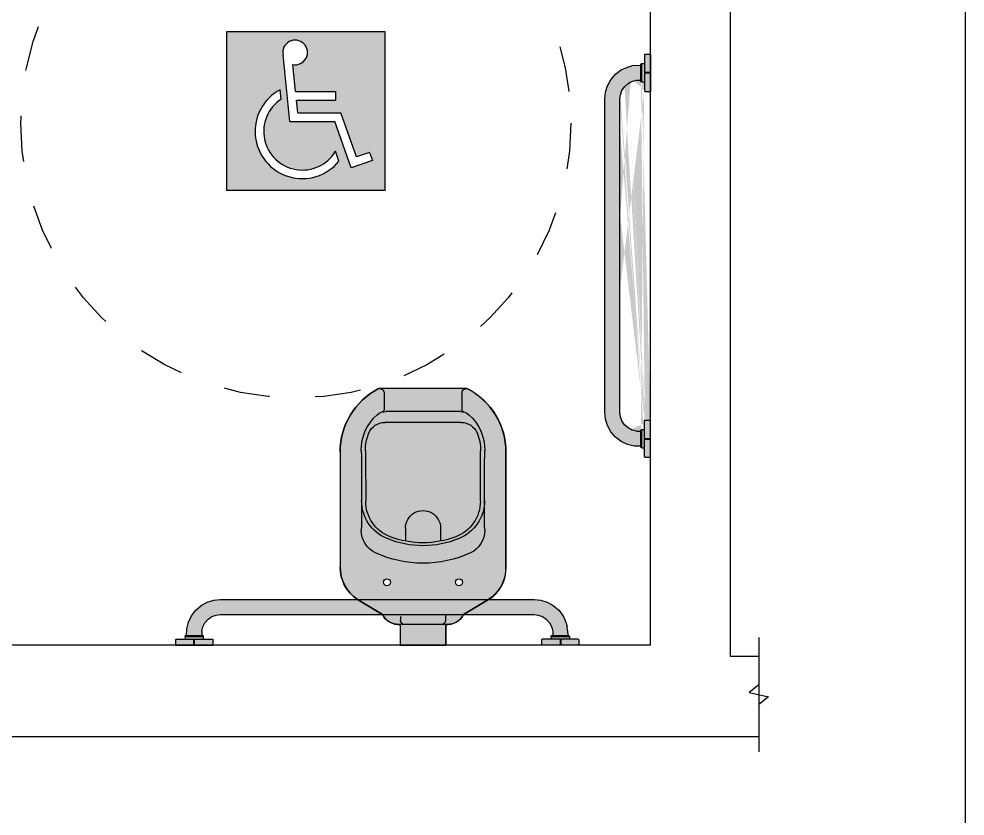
# Model space of a CAD drawing. Extents: x 1662 to 1676, y 921.3 to 935.3.
# Drawn here: x 1673.969 to 1676.033, y 926.37 to 928.11 of the extents above; entities that cross this region are included whole.
import ezdxf

# ---------------------------------------------------------------- set-up
doc = ezdxf.new("R2010")
doc.units = 0
doc.header["$MEASUREMENT"] = 0
doc.linetypes.add('DASHEDX2', pattern=[1.5, 1, -0.5])
doc.layers.get('0').update_dxf_attribs({"linetype": 'CONTINUOUS'})
for name, color, linetype in [('HZ-AMBIENTE', 11, 'CONTINUOUS'), ('HZ-COTAS', 2, 'CONTINUOUS'), ('HZ-HACHURA', 251, 'CONTINUOUS'), ('HZ-PAREDE-CORTADA', 7, 'CONTINUOUS'), ('HZ-PINTURA', 4, 'CONTINUOUS'), ('HZ-PROJEÇÃO', 251, 'DASHEDX2')]:
    doc.layers.add(name, color=color, linetype=linetype)

# ---------------------------------------------------------------- blocks, each defined once
blk = doc.blocks.new('feq')
at = {"layer": 'HZ-HACHURA', "linetype": 'ByBlock'}
h = blk.add_hatch(color=150, dxfattribs=at)
h.paths.add_polyline_path([(522.6041878681348, 88.15039352372128), (522.6041878681348, 86.45039352372126), (524.3041878681346, 86.45039352372127), (524.3041878681346, 88.15039352372128)])
h.paths.add_polyline_path([(523.2098354122508, 87.90377356810806, -3.328469796801151), (523.3130582888742, 87.80117591112266), (523.342841934422, 87.51122045493474), (523.7751531288889, 87.51122045493474), (523.7751531288889, 87.41902132449997), (523.3523124450197, 87.41902132449997), (523.3660917165842, 87.28487471823802), (523.8284193090418, 87.28487471823802), (523.9955531779658, 86.81109097142765), (524.1357745082798, 86.8605560144961), (524.166446537809, 86.77360829309153), (523.9392774860895, 86.69347122049382), (523.7631761363625, 87.19267558780334), (523.2828779770418, 87.19267558780334)], flags=16)
h.paths.add_polyline_path([(523.1798860035957, 87.53140806612312), (523.1902323077719, 87.43068274213721, 1.258836326070496), (523.7704235522914, 86.87259313319467), (523.8080671246556, 86.76588278853113, -1.225745230906842)], flags=16)
at = {"layer": 'HZ-HACHURA', "color": 4, "linetype": 'ByBlock'}
for p, q in [((524.3041878681346, 88.15039352372128), (522.6041878681348, 88.15039352372128)), ((522.6041878681348, 88.15039352372128), (522.6041878681348, 86.45039352372126)), ((524.3041878681346, 86.45039352372127), (524.3041878681346, 88.15039352372128)), ((523.2828779770418, 87.19267558780334), (523.2098354122545, 87.9037735680719)), ((523.342841934422, 87.51122045493474), (523.3130582888742, 87.80117591112266)), ((523.1902323077718, 87.43068274213842), (523.1798860035956, 87.53140806612392)), ((523.342841934422, 87.51122045493474), (523.7751531288889, 87.51122045493474)), ((523.7751531288889, 87.41902132449997), (523.7751531288889, 87.51122045493474)), ((523.3523124450197, 87.41902132449997), (523.7751531288889, 87.41902132449997)), ((523.3660917165842, 87.28487471823802), (523.3523124450197, 87.41902132449997)), ((523.3660917165842, 87.28487471823802), (523.8284193090418, 87.28487471823802)), ((523.9955531779658, 86.81109097142765), (523.8284193090418, 87.28487471823802)), ((523.2828779770418, 87.19267558780334), (523.7631761363625, 87.19267558780334)), ((523.9392774860895, 86.69347122049382), (523.7631761363625, 87.19267558780334)), ((523.808067124656, 86.76588278853013), (523.7704235522918, 86.87259313319343)), ((524.1357745082798, 86.8605560144961), (523.9955531779658, 86.81109097142765)), ((524.1357745082798, 86.8605560144961), (524.166446537809, 86.77360829309153)), ((524.166446537809, 86.77360829309153), (523.9392774860895, 86.69347122049382)), ((524.3041878681346, 86.45039352372127), (522.6041878681348, 86.45039352372126))]:
    blk.add_line(p, q, dxfattribs=at)
for centre, radius, start, end in [((523.3391140832904, 87.93061526852333), 0.1320357969149178, 258.6186138784992, 191.7294790676916), ((523.4155264882795, 87.08427020937575), 0.5054292244801927, 117.7891136337197, 320.9546929787348), ((523.4155264882795, 87.08427020937575), 0.413230094045444, 123.038519424157, 329.1861887087329)]:
    blk.add_arc(centre, radius, start, end, dxfattribs=at)
blk = doc.blocks.new('ppne')
at = {"layer": 'HZ-PINTURA'}
h = blk.add_hatch(color=253, dxfattribs=at)
h.dxf.hatch_style = 1
h.paths.add_polyline_path([(-8.2771947164415, 3.722099802508236), (-8.277194732580597, 3.757841299892387), (-8.277471979735196, 3.758866223162894), (-8.27820052097195, 3.759594828955922), (-8.279225496249637, 3.759872063561087), (-8.279225496249637, 3.72006898719388), (-8.278200524561498, 3.720346218209723), (-8.277471979735196, 3.721074750124497)], flags=17)
h.paths.add_polyline_path([(-8.277194732580597, 2.923340731502375), (-8.277194732580597, 2.959082280531273), (-8.2774719592785, 2.960107241445311), (-8.27820039026517, 2.960835695023487), (-8.279225496249637, 2.961113044199973), (-8.279225496249637, 2.921309967832766), (-8.278200518105791, 2.921587198848609), (-8.277471979735196, 2.922315782408585)], flags=17)
edge = h.paths.add_edge_path()
edge.add_line((-8.285096110253335, 3.778414108461728), (-8.285096110253335, 3.74135253593391))
edge.add_line((-8.285096110253335, 3.739829469638206), (-8.285096094114238, 3.701244882459431))
edge.add_line((-8.29526856925952, 3.741352587579112), (-8.29526856925952, 3.739829443815378))
edge.add_line((-8.298296091854809, 3.780444846308054), (-8.298296091854809, 3.699214092967903))
edge.add_line((-8.287126877150172, 3.780444846308054), (-8.298296091854809, 3.780444846308054))
edge.add_line((-8.285096110253335, 3.739829469638206), (-8.298296091854809, 3.739829469638206))
edge.add_line((-8.285096110253335, 3.74135253593391), (-8.298296091854809, 3.74135253593391))
edge.add_line((-8.287126893289269, 3.699214144613105), (-8.298296091854809, 3.699214092967903))
edge.add_line((-8.287126877150172, 3.780444846308054), (-8.286111495315708, 3.780172779804669))
edge.add_line((-8.286111495315708, 3.780172779804669), (-8.285368167073216, 3.779429425739689))
edge.add_line((-8.285368167073216, 3.779429425739689), (-8.285096110253335, 3.778414108461728))
edge.add_line((-8.285096094114238, 3.701244882459431), (-8.285368183212313, 3.70022948771344))
edge.add_line((-8.285368183212313, 3.70022948771344), (-8.28611144682111, 3.699486172462056))
edge.add_line((-8.28611144682111, 3.699486172462056), (-8.287126893289269, 3.699214144613105))
edge.add_line((-8.262165776099664, 3.722634045474077), (-8.267976171891064, 3.723531870099176))
edge.add_line((-8.255933862505117, 3.72027022241269), (-8.262165776099664, 3.722634045474077))
edge.add_line((-8.249472935072163, 3.716555130553896), (-8.255933862505117, 3.72027022241269))
edge.add_line((-8.266420511067281, 3.756122730986188), (-8.257853957132966, 3.754848490888488))
edge.add_line((-8.19875627605768, 2.998326879458599), (-8.19875627605768, 3.682855151935254))
edge.add_line((-8.231756276057695, 2.998326879458599), (-8.231756276057695, 3.682855151935254))
edge.add_line((-8.285096110253335, 2.941352561756556), (-8.285096094114238, 2.979937148934422))
edge.add_line((-8.29526856925952, 2.939829443815196), (-8.29526856925952, 2.94135258757893))
edge.add_line((-8.285096110253335, 2.941352561756556), (-8.298296091854809, 2.941352561756556))
edge.add_line((-8.285096110253335, 2.939829495459943), (-8.298296091854809, 2.939829495459943))
edge.add_line((-8.267976171891064, 2.957650161294676), (-8.277194732580597, 2.957672730213343))
edge.add_line((-8.279225496249637, 2.961113044199973), (-8.285096110253335, 2.961113044199973))
edge.add_line((-8.287126893289269, 2.981967886781202), (-8.298296091854809, 2.981967938426404))
edge.add_line((-8.279225496249637, 3.72006898719388), (-8.285096110253335, 3.72006898719388))
edge.add_line((-8.267976171891064, 3.723531870099176), (-8.277194732580597, 3.723509301180965))
edge.add_line((-8.279225496249637, 3.759872063561087), (-8.285096110253335, 3.759872063561087))
edge.add_line((-8.277194732580597, 2.924690063275246), (-8.262640401227486, 2.925188929664326))
edge.add_line((-8.262640401227486, 2.925188929664326), (-8.248199973191163, 2.928642387334602))
edge.add_line((-8.267976171891064, 2.957650161294676), (-8.258529494697086, 2.959892385916699))
edge.add_line((-8.248199973191163, 2.928642387334602), (-8.234394515475515, 2.935152461556807))
edge.add_line((-8.258529494697086, 2.959892385916699), (-8.249472947983463, 2.964626900840866))
edge.add_line((-8.234394515475515, 2.935152461556807), (-8.222012984788421, 2.944574261940996))
edge.add_line((-8.249472947983463, 2.964626900840866), (-8.241720518070679, 2.97161588028035))
edge.add_line((-8.241720518070679, 2.97161588028035), (-8.236073395104995, 2.980084234242494))
edge.add_line((-8.236073395104995, 2.980084234242494), (-8.232807790110769, 2.989153608313298))
edge.add_line((-8.232807790110769, 2.989153608313298), (-8.231756276057695, 2.998326879458599))
edge.add_line((-8.19875627605768, 3.682855151935254), (-8.200191339065668, 3.697310686170166))
edge.add_line((-8.231756276057695, 3.682855151935254), (-8.232807790110769, 3.692028423080554))
edge.add_line((-8.285096094114238, 2.979937148934422), (-8.285368183212313, 2.980952543680413))
edge.add_line((-8.200191339065668, 3.697310686170166), (-8.204540478088688, 3.711467182236046))
edge.add_line((-8.232807790110769, 3.692028423080554), (-8.236073395104995, 3.701097797151814))
edge.add_line((-8.204540478088688, 3.711467182236046), (-8.21187224557059, 3.724821319685415))
edge.add_line((-8.236073395104995, 3.701097797151814), (-8.241720511614972, 3.709566151114412))
edge.add_line((-8.21187224557059, 3.724821319685415), (-8.222012991244014, 3.736607769452856))
edge.add_line((-8.285368183212313, 2.980952543680413), (-8.28611144682111, 2.981695858931797))
edge.add_line((-8.241720511614972, 3.709566151114412), (-8.249472935072163, 3.716555130553896))
edge.add_line((-8.222012991244014, 3.736607769452856), (-8.234394509019808, 3.746029569837045))
edge.add_line((-8.234394509019808, 3.746029569837045), (-8.248199973191163, 3.752539644059251))
edge.add_line((-8.28611144682111, 2.981695858931797), (-8.287126893289269, 2.981967886781202))
edge.add_line((-8.248199973191163, 3.752539644059251), (-8.257853957132966, 3.754848490888488))
edge.add_line((-8.266420511067281, 3.756122730986188), (-8.277194732580597, 3.756492019431843))
edge.add_line((-8.287126877150172, 2.900737185086253), (-8.298296091854809, 2.900737185086253))
edge.add_line((-8.279225496249637, 2.921309967832766), (-8.285096110253335, 2.921309967832766))
edge.add_line((-8.287126877150172, 2.900737185086253), (-8.286111485632205, 2.901009251589638))
edge.add_line((-8.286111485632205, 2.901009251589638), (-8.285368167073216, 2.901752605654618))
edge.add_line((-8.285368167073216, 2.901752605654618), (-8.285096110253335, 2.902767948755407))
edge.add_line((-8.285096110253335, 2.902767948755407), (-8.285096110253335, 2.939829495459943))
edge.add_line((-8.298296091854809, 2.900737185086253), (-8.298296091854809, 2.981967938426404))
edge.add_line((-8.222012984788421, 2.944574261940996), (-8.21187224557059, 2.956360711708893))
edge.add_line((-8.21187224557059, 2.956360711708893), (-8.204540478088688, 2.96971487498018))
edge.add_line((-8.204540478088688, 2.96971487498018), (-8.200191339065668, 2.983871345224141))
edge.add_line((-8.200191339065668, 2.983871345224141), (-8.19875627605768, 2.998326879458599))
h = blk.add_hatch(color=253, dxfattribs=at)
h.dxf.hatch_style = 1
h.paths.add_polyline_path([(-8.285096110253335, 3.778414108461728), (-8.285368167073216, 3.779429425739689), (-8.286111495315708, 3.780172779804669), (-8.287126877150172, 3.780444846308054), (-8.298296091854809, 3.780444846308054), (-8.298296091854809, 3.74135253593391), (-8.285096110253335, 3.74135253593391)])
h.paths.add_polyline_path([(-8.285096110253335, 3.739829469638206), (-8.298296091854809, 3.739829469638206), (-8.298296091854809, 3.699214092967903), (-8.287126893289269, 3.699214144613105), (-8.28611144682111, 3.699486172462056), (-8.285368183212313, 3.70022948771344), (-8.285096094114238, 3.701244882459431)])
h.paths.add_polyline_path([(-8.279225496249637, 3.759872063561087), (-8.285096110253335, 3.759872063561087), (-8.285096110253335, 3.74135253593391), (-8.29526856925952, 3.74135253593391), (-8.29526856925952, 3.739829469638206), (-8.285096110253335, 3.739829469638206), (-8.285096101987953, 3.72006898719388), (-8.279225496249637, 3.72006898719388)])
h = blk.add_hatch(color=253, dxfattribs=at)
h.dxf.hatch_style = 1
h.paths.add_polyline_path([(-8.222012991244014, 3.736607769452856), (-8.234394509019808, 3.746029569837045), (-8.248199973191163, 3.752539644059251), (-8.257853957132966, 3.754848490888488), (-8.266420511067281, 3.756122730986188), (-8.277194731971328, 3.75649201941096), (-8.27719471707796, 3.723509301218918), (-8.267976171891064, 3.723531870099176), (-8.262165776099664, 3.722634045474077), (-8.255933862505117, 3.72027022241269), (-8.249472935072163, 3.716555130553896), (-8.241720511614972, 3.709566151114412), (-8.236073395104995, 3.701097797151814), (-8.232807790110769, 3.692028423080554), (-8.231756276057695, 3.682855151935254), (-8.231756276057695, 2.998326879458599), (-8.232807790110769, 2.989153608313298), (-8.236073395104995, 2.980084234242494), (-8.241720518070679, 2.97161588028035), (-8.249472947983463, 2.964626900840866), (-8.258529494697086, 2.959892385916699), (-8.267976171891064, 2.957650161294676), (-8.277194732580597, 2.957672730213343), (-8.277194732580597, 2.924690063275246), (-8.262640401227486, 2.925188929664326), (-8.248199973191163, 2.928642387334602), (-8.234394515475515, 2.935152461556807), (-8.222012984788421, 2.944574261940996), (-8.21187224557059, 2.956360711708892), (-8.204540478088688, 2.96971487498018), (-8.200191339065668, 2.983871345224141), (-8.19875627605768, 2.998326879458599), (-8.19875627605768, 3.682855151935254), (-8.200191339065668, 3.697310686170166), (-8.204540478088688, 3.711467182236046), (-8.21187224557059, 3.724821319685415)])
h = blk.add_hatch(color=255, dxfattribs=at)
h.dxf.hatch_style = 1
h.paths.add_polyline_path([(-7.890835806578091, 2.557130831488507), (-7.945345007956131, 2.5901308314885, -0.2761882106255272), (-7.983091985360261, 2.661202860619283), (-7.983092189881972, 2.912239948520448, -0.2844277679944358), (-7.897463254126137, 3.050591015697737), (-7.704689188153907, 3.050591015697737, -0.2784068857564906), (-7.621196808936591, 2.912266818124869), (-7.621196760101611, 2.661202860619269, -0.2490788952792146), (-7.658943657148257, 2.590130831488466), (-7.713453084551247, 2.557130831488536, -0.2960793715539398), (-7.752144622919786, 2.535759494471364), (-7.752144622919786, 2.490591015696879), (-7.852144622919695, 2.490591015696879), (-7.852144622919695, 2.535759475695937, -0.2960667180663368)])
h.paths.add_polyline_path([(-7.842355082790335, 2.535759448666885, -0.414216148857014), (-7.851290816556466, 2.544695243809994), (-7.851290816556721, 2.544695192957604, 0.4142144820265779), (-7.842355082790335, 2.535759448666885), (-7.761896333640484, 2.535759527601491, 0.4129834795783279), (-7.75299816751385, 2.544695188388177), (-7.752998167513838, 2.544695173382961, -0.412982988101525), (-7.761896333638457, 2.5357595276015)], flags=16)
h.paths.add_polyline_path([(-7.880778580591368, 2.620098772430623, -1), (-7.880778580591368, 2.635289282939283, -1)], flags=16)
h.paths.add_polyline_path([(-7.723510539826975, 2.635289282939283, -1), (-7.723510539826975, 2.620098772430623, -1)], flags=16)
h.paths.add_polyline_path([(-7.905840670272453, 2.692166878189914, -0.2959562529889396), (-7.936823474028494, 2.7416212961283, 0.002983885488458755), (-7.936187630617908, 2.806196139561529, 0.3057209076225121), (-7.880685575361857, 2.723093232548417, 0.1967649803465691), (-7.723603406049515, 2.723093233637088, 0.3055398050337867), (-7.668100761822197, 2.806136673743933, -0.005022154202624573), (-7.667432164708609, 2.914822878071192, 0.2196690076538247), (-7.702261961115086, 2.993603693414446, 0.1138269098301291), (-7.713295023063601, 2.999565001079678, -0.3387318037771767), (-7.717255385220678, 3.004740099443312), (-7.71725538521811, 3.004739942395227, 0.3367107932173828), (-7.713332387241778, 2.999575261634284, -0.1141786223009602), (-7.702261961114893, 2.993603693414665, -0.2196690076531518), (-7.667432164709472, 2.914822878071207, 0.008003444596832613), (-7.667464939172506, 2.741620972097977, -0.2959551892770499), (-7.698446713028924, 2.692167623297532, -0.2213329332305832)], flags=16)
h.paths.add_polyline_path([(-7.873678797437611, 2.727050487232781, -0.312538165567654), (-7.927256648515741, 2.805070584483955, 0.005069757349760081), (-7.927922269125515, 2.914967637418585, -0.1079956906784901), (-7.920003686851556, 2.95424067628695, -0.2971189575583907), (-7.885929684716103, 2.976567928191034), (-7.718552094222936, 2.976567928191034, -0.2985745654150257), (-7.684252322744941, 2.954165587458673, -0.1079962611175765), (-7.676366710811424, 2.914967366459908, 0.005069738466502366), (-7.677032065530727, 2.80507123952486, -0.3126599751862041), (-7.730644576214883, 2.727037398345142, -0.1841221719204515)], flags=16)
h = blk.add_hatch(color=253, dxfattribs=at)
h.dxf.hatch_style = 1
h.paths.add_polyline_path([(-8.285096094114238, 2.979937148934422), (-8.285368183212313, 2.980952543680413), (-8.28611144682111, 2.981695858931797), (-8.287126893289269, 2.981967886781202), (-8.298296091854809, 2.981967938426404), (-8.298296091854809, 2.941352561756556), (-8.285096110253335, 2.941352561756556)])
h.paths.add_polyline_path([(-8.285096110253335, 2.939829495459943), (-8.298296091854809, 2.939829495459943), (-8.298296091854809, 2.900737185086253), (-8.287126877150172, 2.900737185086253), (-8.286111485632205, 2.901009251589638), (-8.285368167073216, 2.901752605654618), (-8.285096110253335, 2.902767948755407)])
h.paths.add_polyline_path([(-8.279225496249637, 2.961113044199973), (-8.285096101987953, 2.961113044199973), (-8.285096110253335, 2.941352561756556), (-8.29526856925952, 2.941352561756556), (-8.29526856925952, 2.939829495459943), (-8.285096110253335, 2.939829495459943), (-8.285096110253335, 2.921309967832766), (-8.279225496249637, 2.921309967832766)])
h = blk.add_hatch(color=255, dxfattribs=at)
h.dxf.hatch_style = 1
h.paths.add_polyline_path([(-7.76372113934849, 2.745858986422162), (-7.76372113934849, 2.717586617958005, 0.04337411400712165), (-7.730296197553076, 2.727170522665384, 0.3114287787947433), (-7.677032065533591, 2.805071239524849, -0.005073492280426133), (-7.676365392535736, 2.915048728255353, 0.1083666332753386), (-7.684340385431882, 2.95436554474813, 0.2969828836849178), (-7.718552094222933, 2.976567928191034), (-7.885929684716107, 2.976567928191034, 0.2962086217793212), (-7.91995337501718, 2.954354935397295, 0.1083322391300705), (-7.927922269125115, 2.914967637418591, -0.00506975734975927), (-7.927256648517838, 2.805070584483963, 0.3115489748216476), (-7.873958696611904, 2.727157443955559, 0.04332840052655388), (-7.840567981069853, 2.717586634688947), (-7.840567981069796, 2.745756624837355, -0.9986688664273232)])
h.paths.add_polyline_path([(-7.698446713017343, 2.692167623272649, 0.2959551892800342), (-7.667464939199041, 2.741620972097557, -0.002981170665983238), (-7.668101119238395, 2.806136672352621, -0.3055390681301851), (-7.723603406049492, 2.723093233637034, -0.1967649803467966), (-7.880685575362002, 2.72309323254806, -0.3053555623291943), (-7.93618809516764, 2.806076705662338, -0.002978366892139464), (-7.936823474028621, 2.741621296128302, 0.2959562529886683), (-7.905840670272365, 2.692166878190104, 0.2213329332441128)])
h = blk.add_hatch(color=255, dxfattribs=at)
h.dxf.hatch_style = 1
h.paths.add_polyline_path([(-7.840567981069796, 2.745756624837355), (-7.840567981069853, 2.717586634688947, 0.09657052983172695), (-7.76372113934849, 2.717586617958005), (-7.76372113934849, 2.745858986422166, 0.9986688664272131)])
h = blk.add_hatch(color=253, dxfattribs=at)
h.dxf.hatch_style = 1
h.paths.add_polyline_path([(-7.317914188046984, 2.577014861975528), (-7.331268351318727, 2.584346629457428), (-7.34542482156246, 2.588695768480335), (-7.359880355796918, 2.590130831488437), (-7.658943657148304, 2.590130831488437), (-7.713453084551247, 2.557130831488536), (-7.359880355796918, 2.557130831488536), (-7.350707084651617, 2.55607931743512), (-7.341637710580812, 2.552813712441235), (-7.333169356618441, 2.547166589475324), (-7.326180377178957, 2.539414159562654), (-7.321445862254791, 2.530357612849144), (-7.319203637633223, 2.52091093565528), (-7.319226206551662, 2.511692374965293), (-7.286243539613793, 2.511692374965293), (-7.286742406002645, 2.526246706318631), (-7.29019586367292, 2.540687134354954), (-7.296705937895126, 2.554492592070488), (-7.306127738279315, 2.566874122757923)])
h.paths.add_polyline_path([(-7.658943657148304, 2.590130831488437), (-7.945345007956074, 2.590130831488437), (-7.890835806578139, 2.557130831488536), (-7.713453084551247, 2.557130831488536)])
h.paths.add_polyline_path([(-7.945345007956074, 2.590130831488437), (-8.044408628273459, 2.590130831488437), (-8.058864162508144, 2.588695768480335), (-8.07302065857425, 2.584346629457428), (-8.086374796023392, 2.577014861975528), (-8.098161245791061, 2.56687411630233), (-8.10758304617525, 2.554492598526537), (-8.114093120397456, 2.540687134354954), (-8.116401967226466, 2.531033150413037), (-8.117676207324166, 2.522466596478951), (-8.118045495748937, 2.511692375574574), (-8.085062777556896, 2.511692390468257), (-8.085085346437154, 2.52091093565528), (-8.084187521812055, 2.526721331446566), (-8.08182369875044, 2.532953245041114), (-8.078108606891647, 2.53941417247384), (-8.071119627452163, 2.547166595930918), (-8.062651273489791, 2.552813712441235), (-8.05358189941876, 2.55607931743512), (-8.044408628273459, 2.557130831488536), (-7.890835806578139, 2.557130831488536)])
h.paths.add_polyline_path([(-8.081622463532085, 2.509661611296593), (-8.121425539899064, 2.509661611296593), (-8.121425539899064, 2.503790997292668), (-8.102906012271887, 2.503790997292668), (-8.102906012271887, 2.490591015691422), (-8.101382945975956, 2.490591015691422), (-8.101382945975956, 2.503790997292668), (-8.081622463532085, 2.503791005558225)])
h.paths.add_polyline_path([(-8.102906012271887, 2.503790997292668), (-8.121425539899064, 2.503790997292668), (-8.139967584799479, 2.503790997292668), (-8.14098290207744, 2.503518940473128), (-8.141726256142647, 2.502775612230522), (-8.141998322645804, 2.501760230395718), (-8.141998322645804, 2.490591015691422), (-8.102906012271887, 2.490591015691422)])
h.paths.add_polyline_path([(-8.060767620951083, 2.501760214256734), (-8.06103964880026, 2.50277566072478), (-8.061782964051645, 2.50351892433369), (-8.062798358797409, 2.503791013432107), (-8.101382945975956, 2.503790997292668), (-8.101382945975956, 2.490591015691422), (-8.060767569305881, 2.490591015691422)])
h = blk.add_hatch(color=253, dxfattribs=at)
h.dxf.hatch_style = 1
h.paths.add_polyline_path([(-7.282863444171312, 2.509661611296593), (-7.322666520538291, 2.509661611296593), (-7.322666520538291, 2.503791005558225), (-7.302906038094648, 2.503790997292668), (-7.302906038094648, 2.490591015691422), (-7.301382971798489, 2.490591015691422), (-7.301382971798489, 2.503790997292668), (-7.282863444171312, 2.503790997292668)])
h.paths.add_polyline_path([(-7.262290661424572, 2.501760230395718), (-7.262562727927957, 2.502775621913912), (-7.263306081992937, 2.503518940473128), (-7.264321425093499, 2.503790997292668), (-7.301382971798489, 2.503790997292668), (-7.301382971798489, 2.490591015691422), (-7.262290661424572, 2.490591015691422)])
h.paths.add_polyline_path([(-7.302906038094648, 2.503790997292668), (-7.322666520538291, 2.503791005558225), (-7.341490625272968, 2.503791013432107), (-7.342506020018732, 2.50351892433369), (-7.343249335270116, 2.50277566072478), (-7.343521363119521, 2.501760214256734), (-7.343521414764496, 2.490591015691422), (-7.302906038094648, 2.490591015691422)])
for p, q in [((-7.89746325412375, 3.050591015697737), (-7.704689188153907, 3.050591015697737)), ((-7.887033582339882, 3.040550552189107), (-7.887033634541467, 3.004739838852093)), ((-7.71725544646938, 3.040550590362418), (-7.717255385211047, 3.004739788781226)), ((-7.883587345070737, 3.000566091580968), (-7.720701775347607, 3.0005661192769)), ((-7.88574769480681, 2.976567928191034), (-7.718552094190045, 2.976567928191034)), ((-7.983092189881972, 2.912239948513761), (-7.983091985360034, 2.661203066226932)), ((-7.621196811232039, 2.912239997778361), (-7.621196794188563, 2.661279333749604)), ((-7.840567981069853, 2.745756624837355), (-7.840567981069853, 2.717586634689411)), ((-7.76372113934849, 2.746790959174319), (-7.76372113934849, 2.717586617958347)), ((-7.945345007956121, 2.590130831488466), (-7.890835806578139, 2.557130831488536)), ((-7.713453084551247, 2.557130831488536), (-7.658943657148257, 2.590130831488466)), ((-7.851290718939708, 2.557130831488536), (-7.851290816556684, 2.544695142730376)), ((-7.752998180799636, 2.552759494471189), (-7.752998167513852, 2.54469513815198)), ((-7.855311540326284, 2.535759501927856), (-7.842355091556783, 2.535759448666937)), ((-7.852144622919695, 2.535759494471364), (-7.852144622919695, 2.490591015696879)), ((-7.842355091556783, 2.535759448666937), (-7.748977307396444, 2.535759540275791)), ((-7.752144622919786, 2.535759494471364), (-7.752144622919786, 2.490591015696879)), ((-7.752144622919786, 2.490591015696879), (-7.852144622919695, 2.490591015696879))]:
    blk.add_line(p, q)
for points in [[(-8.287126877150172, 3.780444846308054), (-8.298296091854809, 3.780444846308054)], [(-8.298296091854809, 3.780444846308054), (-8.298296091854809, 3.699214092967903)], [(-8.287126877150172, 3.780444846308054), (-8.286111495315708, 3.780172779804669)], [(-8.286111495315708, 3.780172779804669), (-8.285368167073216, 3.779429425739689)], [(-8.285368167073216, 3.779429425739689), (-8.285096110253335, 3.778414108461728)], [(-8.285096110253335, 3.778414108461728), (-8.285096110253335, 3.74135253593391)], [(-8.279225496249637, 3.759872063561087), (-8.285096110253335, 3.759872063561087)], [(-8.27820052097195, 3.759594828955922), (-8.279225496249637, 3.759872063561087)], [(-8.279225496249637, 3.72006898719388), (-8.279225496249637, 3.759872063561087)], [(-8.277471979735196, 3.758866223162894), (-8.27820052097195, 3.759594828955922)], [(-8.277194732580597, 3.757841299892387), (-8.277471979735196, 3.758866223162894)], [(-8.2771947164415, 3.722099802508236), (-8.277194732580597, 3.757841299892387)], [(-8.285096110253335, 3.74135253593391), (-8.298296091854809, 3.74135253593391)], [(-8.285096110253335, 3.739829469638206), (-8.298296091854809, 3.739829469638206)], [(-8.29526856925952, 3.741352587579112), (-8.29526856925952, 3.739829443815378)], [(-8.285096110253335, 3.739829469638206), (-8.285096094114238, 3.701244882459431)], [(-8.266420511067281, 3.756122730986188), (-8.277194732580597, 3.756492019431843)], [(-8.266420511067281, 3.756122730986188), (-8.257853957132966, 3.754848490888488)], [(-8.248199973191163, 3.752539644059251), (-8.257853957132966, 3.754848490888488)], [(-8.234394509019808, 3.746029569837045), (-8.248199973191163, 3.752539644059251)], [(-8.222012991244014, 3.736607769452856), (-8.234394509019808, 3.746029569837045)], [(-8.21187224557059, 3.724821319685415), (-8.222012991244014, 3.736607769452856)], [(-8.279225496249637, 3.72006898719388), (-8.285096110253335, 3.72006898719388)], [(-8.279225496249637, 3.72006898719388), (-8.278200524561498, 3.720346218209723)], [(-8.278200524561498, 3.720346218209723), (-8.277471979735196, 3.721074750124497)], [(-8.277471979735196, 3.721074750124497), (-8.2771947164415, 3.722099802508236)], [(-8.267976171891064, 3.723531870099176), (-8.277194732580597, 3.723509301180965)], [(-8.262165776099664, 3.722634045474077), (-8.267976171891064, 3.723531870099176)], [(-8.255933862505117, 3.72027022241269), (-8.262165776099664, 3.722634045474077)], [(-8.249472935072163, 3.716555130553896), (-8.255933862505117, 3.72027022241269)], [(-8.241720511614972, 3.709566151114412), (-8.249472935072163, 3.716555130553896)], [(-8.204540478088688, 3.711467182236046), (-8.21187224557059, 3.724821319685415)], [(-8.287126893289269, 3.699214144613105), (-8.298296091854809, 3.699214092967903)], [(-8.28611144682111, 3.699486172462056), (-8.287126893289269, 3.699214144613105)], [(-8.285368183212313, 3.70022948771344), (-8.28611144682111, 3.699486172462056)], [(-8.285096094114238, 3.701244882459431), (-8.285368183212313, 3.70022948771344)], [(-8.236073395104995, 3.701097797151814), (-8.241720511614972, 3.709566151114412)], [(-8.232807790110769, 3.692028423080554), (-8.236073395104995, 3.701097797151814)], [(-8.200191339065668, 3.697310686170166), (-8.204540478088688, 3.711467182236046)], [(-8.19875627605768, 3.682855151935254), (-8.200191339065668, 3.697310686170166)], [(-8.231756276057695, 3.682855151935254), (-8.232807790110769, 3.692028423080554)], [(-8.231756276057695, 2.998326879458599), (-8.231756276057695, 3.682855151935254)], [(-8.19875627605768, 2.998326879458599), (-8.19875627605768, 3.682855151935254)], [(-8.232807790110769, 2.989153608313298), (-8.231756276057695, 2.998326879458599)], [(-8.200191339065668, 2.983871345224141), (-8.19875627605768, 2.998326879458599)], [(-8.298296091854809, 2.900737185086253), (-8.298296091854809, 2.981967938426404)], [(-8.287126893289269, 2.981967886781202), (-8.298296091854809, 2.981967938426404)], [(-8.28611144682111, 2.981695858931797), (-8.287126893289269, 2.981967886781202)], [(-8.285368183212313, 2.980952543680413), (-8.28611144682111, 2.981695858931797)], [(-8.285096094114238, 2.979937148934422), (-8.285368183212313, 2.980952543680413)], [(-8.285096110253335, 2.941352561756556), (-8.285096094114238, 2.979937148934422)], [(-8.241720518070679, 2.97161588028035), (-8.236073395104995, 2.980084234242494)], [(-8.236073395104995, 2.980084234242494), (-8.232807790110769, 2.989153608313298)], [(-8.204540478088688, 2.96971487498018), (-8.200191339065668, 2.983871345224141)], [(-8.279225496249637, 2.961113044199973), (-8.285096110253335, 2.961113044199973)], [(-8.279225496249637, 2.921309967832766), (-8.279225496249637, 2.961113044199973)], [(-8.27820039026517, 2.960835695023487), (-8.279225496249637, 2.961113044199973)], [(-8.2774719592785, 2.960107241445311), (-8.27820039026517, 2.960835695023487)], [(-8.277194732580597, 2.959082280531273), (-8.2774719592785, 2.960107241445311)], [(-8.277194732580597, 2.923340731502375), (-8.277194732580597, 2.959082280531273)], [(-8.267976171891064, 2.957650161294676), (-8.277194732580597, 2.957672730213343)], [(-8.267976171891064, 2.957650161294676), (-8.258529494697086, 2.959892385916699)], [(-8.258529494697086, 2.959892385916699), (-8.249472947983463, 2.964626900840866)], [(-8.249472947983463, 2.964626900840866), (-8.241720518070679, 2.97161588028035)], [(-8.222012984788421, 2.944574261940996), (-8.21187224557059, 2.956360711708893)], [(-8.21187224557059, 2.956360711708893), (-8.204540478088688, 2.96971487498018)], [(-8.285096110253335, 2.941352561756556), (-8.298296091854809, 2.941352561756556)], [(-8.285096110253335, 2.939829495459943), (-8.298296091854809, 2.939829495459943)], [(-8.29526856925952, 2.939829443815196), (-8.29526856925952, 2.94135258757893)], [(-8.285096110253335, 2.902767948755407), (-8.285096110253335, 2.939829495459943)], [(-8.248199973191163, 2.928642387334602), (-8.234394515475515, 2.935152461556807)], [(-8.234394515475515, 2.935152461556807), (-8.222012984788421, 2.944574261940996)], [(-8.279225496249637, 2.921309967832766), (-8.285096110253335, 2.921309967832766)], [(-8.279225496249637, 2.921309967832766), (-8.278200518105791, 2.921587198848609)], [(-8.278200518105791, 2.921587198848609), (-8.277471979735196, 2.922315782408585)], [(-8.277471979735196, 2.922315782408585), (-8.277194732580597, 2.923340731502375)], [(-8.277194732580597, 2.924690063275246), (-8.262640401227486, 2.925188929664326)], [(-8.262640401227486, 2.925188929664326), (-8.248199973191163, 2.928642387334602)], [(-8.287126877150172, 2.900737185086253), (-8.298296091854809, 2.900737185086253)], [(-8.287126877150172, 2.900737185086253), (-8.286111485632205, 2.901009251589638)], [(-8.286111485632205, 2.901009251589638), (-8.285368167073216, 2.901752605654618)], [(-8.285368167073216, 2.901752605654618), (-8.285096110253335, 2.902767948755407)], [(-8.07302065857425, 2.584346629457428), (-8.086374796023392, 2.577014861975528)], [(-8.058864162508144, 2.588695768480335), (-8.07302065857425, 2.584346629457428)], [(-8.044408628273459, 2.590130831488437), (-8.058864162508144, 2.588695768480335)], [(-7.359880355796918, 2.590130831488437), (-8.044408628273459, 2.590130831488437)], [(-7.34542482156246, 2.588695768480335), (-7.359880355796918, 2.590130831488437)], [(-7.331268351318727, 2.584346629457428), (-7.34542482156246, 2.588695768480335)], [(-7.317914188046984, 2.577014861975528), (-7.331268351318727, 2.584346629457428)], [(-8.098161245791061, 2.56687411630233), (-8.10758304617525, 2.554492598526537)], [(-8.086374796023392, 2.577014861975528), (-8.098161245791061, 2.56687411630233)], [(-7.306127738279315, 2.566874122757923), (-7.317914188046984, 2.577014861975528)], [(-7.296705937895126, 2.554492592070488), (-7.306127738279315, 2.566874122757923)], [(-8.114093120397456, 2.540687134354954), (-8.116401967226466, 2.531033150413037)], [(-8.10758304617525, 2.554492598526537), (-8.114093120397456, 2.540687134354954)], [(-8.078108606891647, 2.53941417247384), (-8.08182369875044, 2.532953245041114)], [(-8.071119627452163, 2.547166595930918), (-8.078108606891647, 2.53941417247384)], [(-8.062651273489791, 2.552813712441235), (-8.071119627452163, 2.547166595930918)], [(-8.05358189941876, 2.55607931743512), (-8.062651273489791, 2.552813712441235)], [(-8.044408628273459, 2.557130831488536), (-8.05358189941876, 2.55607931743512)], [(-7.359880355796918, 2.557130831488536), (-8.044408628273459, 2.557130831488536)], [(-7.350707084651617, 2.55607931743512), (-7.359880355796918, 2.557130831488536)], [(-7.341637710580812, 2.552813712441235), (-7.350707084651617, 2.55607931743512)], [(-7.333169356618441, 2.547166589475324), (-7.341637710580812, 2.552813712441235)], [(-7.326180377178957, 2.539414159562654), (-7.333169356618441, 2.547166589475324)], [(-7.321445862254791, 2.530357612849144), (-7.326180377178957, 2.539414159562654)], [(-7.29019586367292, 2.540687134354954), (-7.296705937895126, 2.554492592070488)], [(-7.286742406002645, 2.526246706318631), (-7.29019586367292, 2.540687134354954)], [(-8.117676207324166, 2.522466596478949), (-8.11804549576982, 2.511692374965293)], [(-8.117676207324166, 2.522466596478949), (-8.116401967226466, 2.531033150413037)], [(-8.084187521812055, 2.526721331446566), (-8.085085346437154, 2.52091093565528)], [(-8.085085346437154, 2.52091093565528), (-8.085062777518942, 2.511692374965293)], [(-8.08182369875044, 2.532953245041114), (-8.084187521812055, 2.526721331446566)], [(-7.319203637633223, 2.52091093565528), (-7.321445862254791, 2.530357612849144)], [(-7.319203637633223, 2.52091093565528), (-7.319226206551662, 2.511692374965293)], [(-7.286243539613793, 2.511692374965293), (-7.286742406002645, 2.526246706318631)], [(-8.141998322645804, 2.501760230395718), (-8.141726256142647, 2.502775612230522)], [(-8.141998322645804, 2.501760230395718), (-8.141998322645804, 2.490591015691422)], [(-8.141726256142647, 2.502775612230522), (-8.14098290207744, 2.503518940473128)], [(-8.14098290207744, 2.503518940473128), (-8.139967584799479, 2.503790997292668)], [(-8.139967584799479, 2.503790997292668), (-8.102906012271887, 2.503790997292668)], [(-8.1211483052939, 2.51068658657428), (-8.121425539899064, 2.509661611296593)], [(-8.121425539899064, 2.509661611296593), (-8.121425539899064, 2.503790997292668)], [(-8.081622463532085, 2.509661611296593), (-8.121425539899064, 2.509661611296593)], [(-8.120419699500872, 2.51141512781092), (-8.1211483052939, 2.51068658657428)], [(-8.119394776230138, 2.511692374965293), (-8.120419699500872, 2.51141512781092)], [(-8.083653278846214, 2.511692391104731), (-8.119394776230138, 2.511692374965293)], [(-8.102906012271887, 2.503790997292668), (-8.102906012271887, 2.490591015691422)], [(-8.101382945975956, 2.503790997292668), (-8.062798358797409, 2.503791013432107)], [(-8.101382945975956, 2.503790997292668), (-8.101382945975956, 2.490591015691422)], [(-8.082628226462703, 2.51141512781092), (-8.083653278846214, 2.511692391104731)], [(-8.081899694547701, 2.510686582984505), (-8.082628226462703, 2.51141512781092)], [(-8.081622463532085, 2.509661611296593), (-8.081899694547701, 2.510686582984505)], [(-8.081622463532085, 2.509661611296593), (-8.081622463532085, 2.503790997292668)], [(-8.062798358797409, 2.503791013432107), (-8.061782964051645, 2.50351892433369)], [(-8.061782964051645, 2.50351892433369), (-8.06103964880026, 2.50277566072478)], [(-8.06103964880026, 2.50277566072478), (-8.060767620951083, 2.501760214256734)], [(-8.060767620951083, 2.501760214256734), (-8.060767569305881, 2.490591015691422)], [(-7.343521363119521, 2.501760214256734), (-7.343521414764496, 2.490591015691422)], [(-7.343249335270116, 2.50277566072478), (-7.343521363119521, 2.501760214256734)], [(-7.342506020018732, 2.50351892433369), (-7.343249335270116, 2.50277566072478)], [(-7.341490625272968, 2.503791013432107), (-7.342506020018732, 2.50351892433369)], [(-7.302906038094648, 2.503790997292668), (-7.341490625272968, 2.503791013432107)], [(-7.322389171361806, 2.510686717280947), (-7.322666520538291, 2.509661611296593)], [(-7.282863444171312, 2.509661611296593), (-7.322666520538291, 2.509661611296593)], [(-7.322666520538291, 2.509661611296593), (-7.322666520538291, 2.503790997292668)], [(-7.321660717783857, 2.51141514826773), (-7.322389171361806, 2.510686717280947)], [(-7.320635756869365, 2.511692374965293), (-7.321660717783857, 2.51141514826773)], [(-7.284894207840466, 2.511692374965293), (-7.320635756869365, 2.511692374965293)], [(-7.302906038094648, 2.503790997292668), (-7.302906038094648, 2.490591015691422)], [(-7.264321425093499, 2.503790997292668), (-7.301382971798489, 2.503790997292668)], [(-7.301382971798489, 2.503790997292668), (-7.301382971798489, 2.490591015691422)], [(-7.283869258746904, 2.51141512781092), (-7.284894207840466, 2.511692374965293)], [(-7.283140675186928, 2.510686589440098), (-7.283869258746904, 2.51141512781092)], [(-7.282863444171312, 2.509661611296593), (-7.283140675186928, 2.510686589440098)], [(-7.282863444171312, 2.509661611296593), (-7.282863444171312, 2.503790997292668)], [(-7.263306081992937, 2.503518940473128), (-7.264321425093499, 2.503790997292668)], [(-7.262562727927957, 2.502775621913912), (-7.263306081992937, 2.503518940473128)], [(-7.262290661424572, 2.501760230395718), (-7.262562727927957, 2.502775621913912)], [(-7.262290661424572, 2.501760230395718), (-7.262290661424572, 2.490591015691422)], [(-8.141998322645804, 2.490591015691422), (-8.060767569305881, 2.490591015691422)], [(-8.10290606391709, 2.49361853828637), (-8.101382920153355, 2.49361853828637)], [(-7.262290661424572, 2.490591015691422), (-7.343521414764496, 2.490591015691422)], [(-7.301382920153287, 2.49361853828637), (-7.302906063917249, 2.49361853828637)]]:
    blk.add_lwpolyline(points)
blk.add_lwpolyline([(-7.752144622919786, 2.535759494471364), (-7.752144622919786, 2.490591015696879), (-7.852144622919695, 2.490591015696879), (-7.852144437242714, 2.535759488908639, -0.2960679649073605), (-7.890835806578139, 2.557130831488536), (-7.945345007956121, 2.590130831488494, -0.2761882106255685), (-7.983091985360261, 2.661202860619284), (-7.983092189881972, 2.912239948520497, -0.2844277679943495), (-7.897463254126137, 3.050591015697737), (-7.704689188153907, 3.050591015697737, -0.2784069381537177), (-7.621196808936588, 2.912266787716963), (-7.621196760101611, 2.661202860619284, -0.2490788952792605), (-7.658943657148257, 2.590130831488466), (-7.713453084551247, 2.557130831488536, -0.2960793715539398), (-7.752144622919786, 2.535759494471364, 4.224110667487685)], format="xyb")
for centre, radius, start, end in [((-7.826717636187254, 2.912239865224056), 0.1563745536947403, 118.7372894287374, 179.9999694824124), ((-7.897062496488388, 3.040570092878315), 0.01002893318539129, 359.8883630303841, 118.8499025564727), ((-7.707214797326174, 3.04055043259692), 0.0100406491443894, 89.79218739560638, 179.9990997314115), ((-7.777525863627375, 2.912266787716963), 0.15632905469078, 359.9901812849394, 62.23028618595976), ((-7.834179111655658, 2.916517754631204), 0.1026916697618941, 131.388371388111, 180.9458817640703), ((-7.883587345070737, 2.9726662083464), 0.02789988323441341, 89.99999999988276, 131.5009022336022), ((-7.892395003278125, 3.004740108614588), 0.005361368743387667, 285.2333594185099, 359.9971171057686), ((-7.720701775347607, 2.9726662083464), 0.02789991093004573, 48.62924194347217, 90.00000000011725), ((-7.711893980792411, 3.004740108614588), 0.005361404428275723, 180.0034179691424, 254.8515986162077), ((-7.770179183067512, 2.91648709112329), 0.1027604952631476, 359.0718142654374, 48.62933066145413), ((-7.885838689701927, 2.939264973602494), 0.03730306557278247, 89.860235920613, 156.3304943666508), ((-7.718487759929303, 2.939207415051133), 0.0373605685312484, 23.60151460386027, 90.09866240205882), ((-7.834109867984125, 2.916487167064279), 0.0938247066515914, 156.272735595734, 180.9281463623232), ((-7.769990965478314, 2.916525017829972), 0.0936372112983625, 359.0468428778254, 23.70220578190744), ((-13.34675577273094, 2.827181351108408), 5.410608838157881, 359.0939210357059, 0.9281189741642095), ((-13.34669636723424, 2.827196854609298), 5.419484886652363, 359.7660701857037, 0.9279661760585145), ((-2.257617956082186, 2.82721003553948), 5.419459328753187, 179.0721686176616, 180.2340643696031), ((-2.257565050919084, 2.827198228668436), 5.410576703832382, 179.072054961285, 180.9062834768938), ((-7.846831664290903, 2.80578886301069), 0.08935689448734072, 179.7388527786805, 247.7367794008399), ((-7.844155331629167, 2.804731301775661), 0.08310200949067079, 179.7664816441115, 249.1901438263516), ((-7.760133937751903, 2.80473176087267), 0.08310256561875765, 290.7845582106449, 0.2335850838767815), ((-7.75745730701226, 2.80578883613876), 0.08935686478111154, 292.263131050016, 0.2227757401968574), ((-7.802144492035268, 2.745756624837355), 0.0384234890345283, 359.9999942407017, 180), ((-7.883216050029205, 2.740773475140628), 0.05361412787950954, 179.0940052861165, 245.0396153325008), ((-7.802144517300349, 2.91467102259563), 0.2007949663826222, 249.129598869574, 290.8599150316909), ((-7.721071187498978, 2.740772994175728), 0.05361295483552532, 294.9586296378508, 0.9044716655558966), ((-7.802144492035268, 2.914947118773544), 0.2073080206595927, 247.7367935180719, 292.2631683349662), ((-7.802144492035268, 2.914947118773544), 0.2457314244767949, 245.0396957397351, 294.9602432250744), ((-7.897309386682537, 2.661202860619284), 0.0857825986777635, 179.9998626708946, 235.9463257112295), ((-7.706979461040191, 2.661202860619284), 0.08578270093857547, 304.0537753458764, 0.05107775975524994), ((-7.880778580591368, 2.627694027684953), 0.007595255254329913, 90, 270), ((-7.880778580591368, 2.627694027684953), 0.007595255254329913, 270, 90), ((-7.723510539826975, 2.627694027684953), 0.007595255254329913, 90, 270), ((-7.723510539826975, 2.627694027684953), 0.007595255254329913, 270, 90), ((-7.855311540326284, 2.575970084406123), 0.04021058247803921, 207.9379319611621, 269.9999999999218), ((-7.842355091556783, 2.544695173666838), 0.008935724999957984, 180.0001983642807, 270), ((-7.761933892513753, 2.544695173666838), 0.008935724999914874, 270, 359.9997722790689), ((-7.748977307396444, 2.575970084406123), 0.04021054413021861, 270, 332.0620390612394)]:
    blk.add_arc(centre, radius, start, end)

msp = doc.modelspace()

# ---------------------------------------------------------------- linework, layer by layer
at = {"layer": 'HZ-COTAS', "ltscale": 0.05}
msp.add_lwpolyline([(1662.033088265667, 935.3482941355321), (1676.033088265667, 935.3482941355321), (1676.033088265667, 921.3482941355321), (1662.033088265667, 921.3482941355321), (1662.033088265667, 935.3482941355321)], dxfattribs=at)
at = {"layer": 'HZ-HACHURA'}
msp.add_lwpolyline([(1675.583230986207, 926.7601036660119), (1675.583230986207, 926.6563952275355), (1675.561939424684, 926.6401221351905), (1675.604522547731, 926.6300851968335), (1675.583230986207, 926.6138121044887), (1675.583230986207, 926.5101036660119)], dxfattribs=at)
at = {"layer": 'HZ-PAREDE-CORTADA'}
for p, q in [((1675.521526457987, 926.7183790901067), (1675.521526457987, 934.5983790901073)), ((1675.346526457986, 926.743379090107), (1675.346526457987, 928.7533790901068)), ((1675.346526457986, 926.7433790901064), (1673.946526457984, 926.7433790901064)), ((1675.583230986207, 926.718379090107), (1675.521526457987, 926.718379090107)), ((1675.583230986207, 926.5433790901061), (1671.801657116518, 926.5433790901072))]:
    msp.add_line(p, q, dxfattribs=at)
at = {"layer": 'HZ-PAREDE-CORTADA', "ltscale": 0.05}
msp.add_line((1675.583230986207, 926.718379090107), (1675.583230986207, 926.5433790901061), dxfattribs=at)
at = {"layer": 'HZ-PROJEÇÃO', "color": 8, "ltscale": 0.01}
msp.add_circle((1674.572881819432, 927.8828849218575), 0.6, dxfattribs=at)

# ---------------------------------------------------------------- block references
at = {"layer": 'HZ-AMBIENTE', "xscale": -1, "rotation": 359.9999999999981}
msp.add_blockref('ppne', (1667.048230366132, 924.2527880744142), dxfattribs=at)
at = {"layer": 'HZ-HACHURA', "xscale": 0.2037890560318978, "yscale": 0.2037890560318978, "zscale": 0.2037890560318978}
msp.add_blockref('feq', (1567.920663346599, 910.117843128292), dxfattribs=at)

doc.saveas('drawing.dxf')
